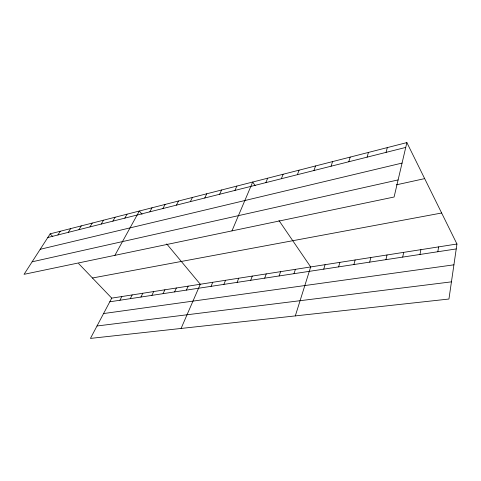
<?xml version="1.0" encoding="UTF-8"?>
<svg xmlns="http://www.w3.org/2000/svg" width="481" height="481" viewBox="0 0 481 481"><rect width="100%" height="100%" fill="white"/><g stroke="black" fill="none" stroke-linecap="round" stroke-linejoin="round"><path stroke-width="0.72" d="M456.95 244.011L448.941 299.032L90.44 338.408L111.724 298.13L456.95 244.011L406.878 142.592L50.174 233.844L24.05 274.32L394.095 197.012L406.878 142.592M437.818 251.737L438.63 246.885M419.985 254.461L420.887 249.669M402.705 257.094L403.685 252.363M385.948 259.656L387.013 254.978M369.697 262.133L370.833 257.515M386.075 152.375L387.313 147.601M353.926 264.544L355.128 259.974M338.612 266.877L339.881 262.367M367.093 157.149L368.434 152.429M323.743 269.15L325.066 264.688M348.773 161.76L350.204 157.095M295.31 315.909L310.672 266.943L278.956 220.496M331.066 166.216L332.581 161.598M293.975 273.689L295.412 269.336M279.112 275.956L280.609 271.657M313.949 170.527L315.548 165.957M264.694 278.156L266.24 273.911M297.396 174.693L299.068 170.172M250.697 280.291L252.284 276.1M281.379 178.722L283.117 174.254M237.103 282.371L238.732 278.222M223.887 284.385L225.559 280.285M265.867 182.63L267.664 178.204M211.045 286.345L212.752 282.293M231.962 230.88L252.693 182.034L255.146 185.63M181.078 328.451L200.294 284.247L166.727 243.927M234.956 190.41L236.874 186.087M186.406 290.103L188.179 286.147M174.579 291.907L176.383 287.999M219.601 194.276L221.567 190.001M163.071 293.669L164.899 289.796M204.744 198.016L206.758 193.789M151.858 295.376L153.71 291.552M190.356 201.635L192.418 197.457M140.933 297.042L142.809 293.26M130.291 298.665L132.185 294.925M176.425 205.14L178.529 201.01M119.913 300.252L121.825 296.549M162.927 208.538L165.061 204.455M149.831 211.832L152.008 207.792M114.899 255.339L139.34 211.033L142.051 214.292M124.813 218.133L127.05 214.177M112.855 221.14L115.109 217.232M101.232 224.068L103.517 220.202M89.941 226.906L92.244 223.082M78.968 229.671L81.289 225.884M68.296 232.359L70.635 228.613M57.912 234.968L60.269 231.265M47.805 237.512L405.742 147.42M40.194 249.302L402.068 163.077M32.125 261.814L398.112 179.918M396.272 184.854L424.663 178.619M92.448 278L441.642 213.005M109.788 301.797L456.235 248.93M103.577 313.552L453.92 264.821M97 325.992L451.443 281.848M50.174 233.844L52.766 236.55M78.637 263.576L111.724 298.13"/></g></svg>
